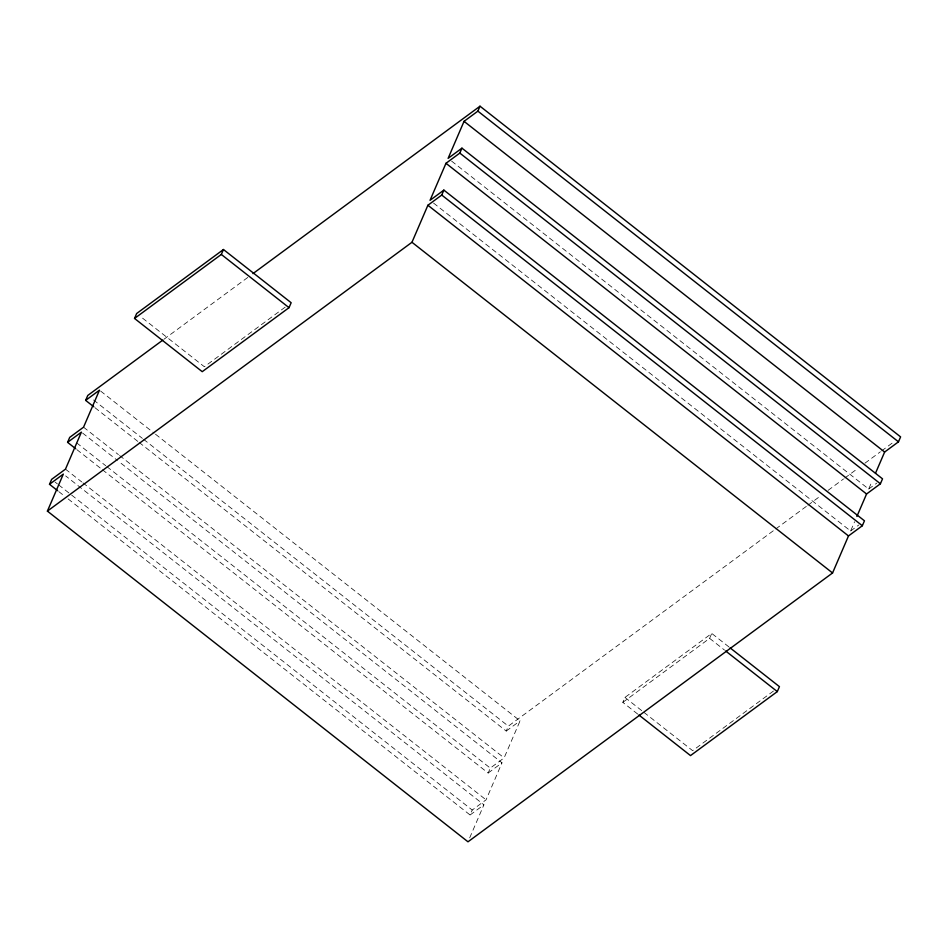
<?xml version="1.0" encoding="UTF-8"?>
<svg xmlns="http://www.w3.org/2000/svg" width="948" height="948" viewBox="0 0 948 948"><rect width="100%" height="100%" fill="white"/><g stroke="black" fill="none" stroke-linecap="round" stroke-linejoin="round"><path stroke-width="0.71" stroke-dasharray="4.74 3.56" d="M68.09 498.909L470.089 814.984L472.223 810.042L486.051 799.839L502.002 762.82L118.595 461.368M102.431 469.746L488.161 773.023L490.294 768.093L504.123 757.89L520.073 720.859L155.247 434.018M139.095 442.396L506.232 731.062L508.353 726.132L774.611 529.802M469.698 837.831L483.93 804.781L65.673 475.92M637.731 714.093L622.812 702.361L624.945 697.432L711.735 633.418L728.953 646.951M622.812 702.361L709.614 638.36L711.735 633.418M433.52 203.062L850.617 531.01L854.61 521.755M451.592 161.101L868.688 489.05L872.113 481.122M163.838 339.348L248.234 277.112M285.206 307.116L204.353 366.734L141.252 317.118M775.796 528.925L806.701 506.125M807.886 505.26L819.771 496.491M828.09 490.353L843.542 478.965M844.739 478.088L857.81 468.442M864.943 463.181L880.396 451.793M881.581 450.916L894.651 441.27M506.232 731.062L520.073 720.859M868.688 489.05L876.77 483.101M488.161 773.023L502.002 762.82M850.617 531.01L858.698 525.05M470.089 814.984L483.93 804.781M773.485 691.033L692.633 750.65L643.301 711.865M709.614 638.36L724.533 650.091M624.945 697.432L642.152 710.964M100.642 391.086L154.086 433.106M93.579 400.009L142.378 438.379M143.539 439.291L508.353 726.132M94.942 407.687L137.922 441.484M83.543 427.192L118.393 454.602M119.555 455.514L504.123 757.89M82.571 433.046L117.433 460.455M76.67 442.882L105.714 465.717M106.875 466.629L490.294 768.093M76.871 449.648L101.27 468.833M65.471 469.153L81.741 481.94M82.903 482.852L486.051 799.839M55.114 482.105L57.437 483.93M58.598 484.843L472.223 810.042M58.8 491.609L63.445 495.259"/><path stroke-width="1.42" d="M57.638 490.685L49.509 484.298L51.63 479.356L65.471 469.153L81.41 432.134L67.581 442.337L75.71 448.736M67.581 442.337L69.702 437.395L83.543 427.192L99.481 390.173L85.64 400.376L93.781 406.775M85.64 400.376L87.773 395.446L162.653 340.225M856.885 516.459L866.567 493.991L880.408 483.776L882.529 478.847L461.949 148.161L459.816 153.09L445.975 163.293L430.036 200.324L443.877 190.11L864.458 520.808L862.336 525.737L848.496 535.94L832.557 572.971L467.992 841.8L47.4 511.114L63.338 474.095L49.509 484.298M134.533 318.445L136.654 313.515L223.455 249.514L291.154 302.732L289.022 307.673L202.232 371.675L134.533 318.445L221.322 254.443L223.455 249.514M47.4 511.114L411.965 242.273L427.904 205.254L441.744 195.051L443.877 190.11M875.525 473.182L884.638 452.03L898.479 441.827L900.6 436.886L480.008 106.2L477.887 111.141L464.046 121.344L448.108 158.363L461.949 148.161M638.881 714.993L690.511 755.592L777.313 691.59L779.434 686.648L730.09 647.863M252.986 273.605L480.008 106.2M477.887 111.141L898.479 441.827M464.046 121.344L884.638 452.03M459.816 153.09L880.408 483.776M445.975 163.293L866.567 493.991M441.744 195.051L862.336 525.737M427.904 205.254L848.496 535.94M411.965 242.273L832.557 572.971M221.322 254.443L289.022 307.673M725.67 650.992L777.313 691.59"/></g></svg>
